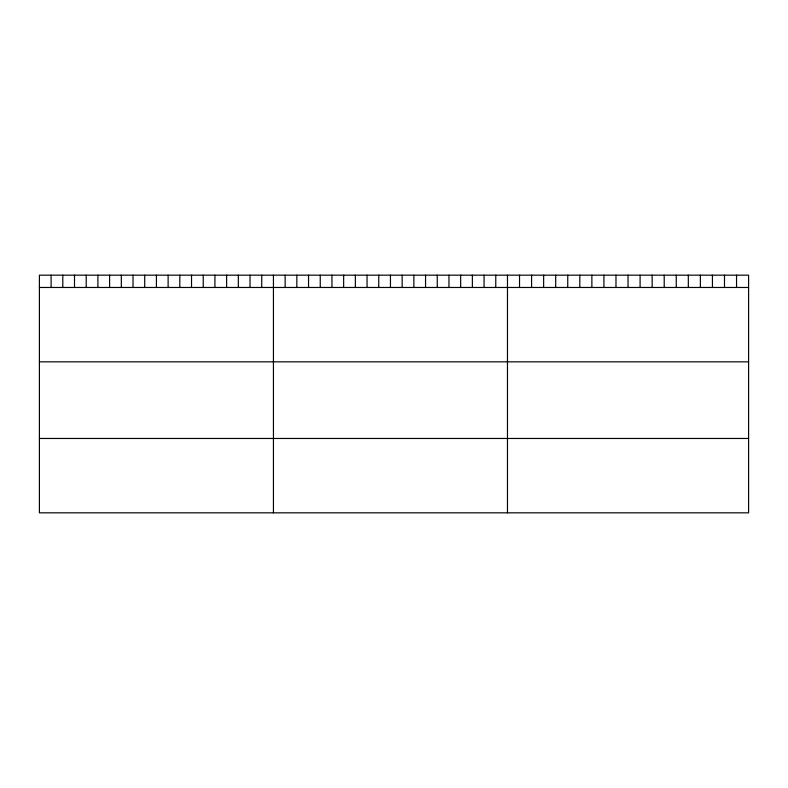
<?xml version="1.0" encoding="UTF-8"?>
<svg xmlns="http://www.w3.org/2000/svg" width="788" height="788" viewBox="0 0 788 788"><rect width="100%" height="100%" fill="white"/><g stroke="black" fill="none" stroke-linecap="round" stroke-linejoin="round"><path stroke-width="1.18" d="M748.6 287.472L748.6 512.83L39.4 512.83L39.4 275.17L748.6 275.17L748.6 287.472L39.4 287.472M39.4 361.84L748.6 361.84M39.4 438.463L748.6 438.463M736.544 275.17L736.544 287.472M724.487 275.17L724.487 287.472M712.431 275.17L712.431 287.472M700.374 275.17L700.374 287.472M688.318 275.17L688.318 287.472M676.262 275.17L676.262 287.472M664.205 275.17L664.205 287.472M652.149 275.17L652.149 287.472M640.092 275.17L640.092 287.472M628.036 275.17L628.036 287.472M615.98 275.17L615.98 287.472M603.923 275.17L603.923 287.472M591.867 275.17L591.867 287.472M579.81 275.17L579.81 287.472M567.754 275.17L567.754 287.472M555.698 275.17L555.698 287.472M543.641 275.17L543.641 287.472M531.585 275.17L531.585 287.472M519.528 275.17L519.528 287.472M507.472 275.17L507.472 512.83M495.77 275.17L495.77 287.472M484.068 275.17L484.068 287.472M472.367 275.17L472.367 287.472M460.665 275.17L460.665 287.472M448.963 275.17L448.963 287.472M437.261 275.17L437.261 287.472M425.559 275.17L425.559 287.472M413.858 275.17L413.858 287.472M402.156 275.17L402.156 287.472M390.454 275.17L390.454 287.472M378.752 275.17L378.752 287.472M367.05 275.17L367.05 287.472M355.349 275.17L355.349 287.472M343.647 275.17L343.647 287.472M331.945 275.17L331.945 287.472M320.243 275.17L320.243 287.472M308.541 275.17L308.541 287.472M296.84 275.17L296.84 287.472M285.138 275.17L285.138 287.472M273.436 275.17L273.436 512.83M261.734 275.17L261.734 287.472M250.032 275.17L250.032 287.472M238.331 275.17L238.331 287.472M226.629 275.17L226.629 287.472M214.927 275.17L214.927 287.472M203.225 275.17L203.225 287.472M191.523 275.17L191.523 287.472M179.822 275.17L179.822 287.472M168.12 275.17L168.12 287.472M156.418 275.17L156.418 287.472M144.716 275.17L144.716 287.472M133.014 275.17L133.014 287.472M121.313 275.17L121.313 287.472M109.611 275.17L109.611 287.472M97.909 275.17L97.909 287.472M86.207 275.17L86.207 287.472M74.505 275.17L74.505 287.472M62.804 275.17L62.804 287.472M51.102 275.17L51.102 287.472"/></g></svg>
